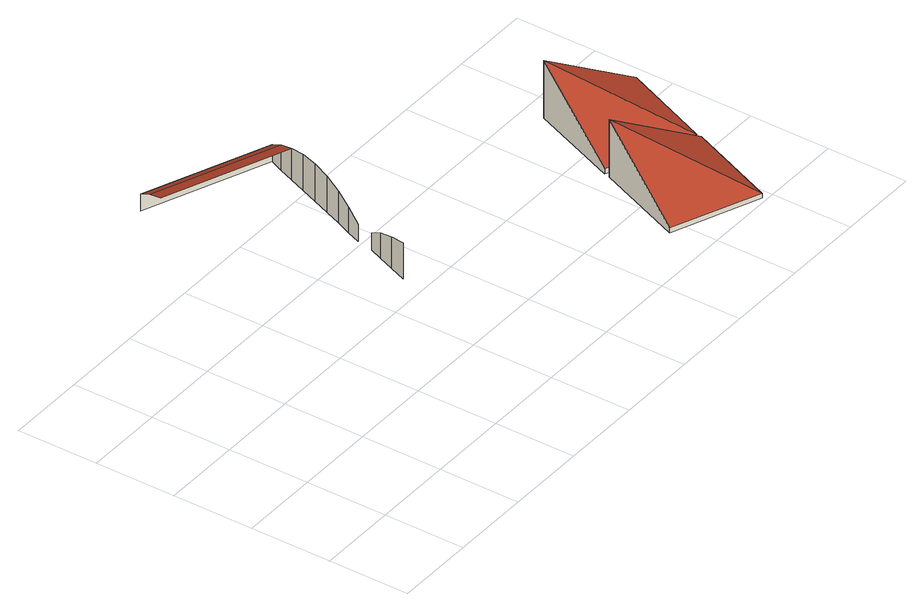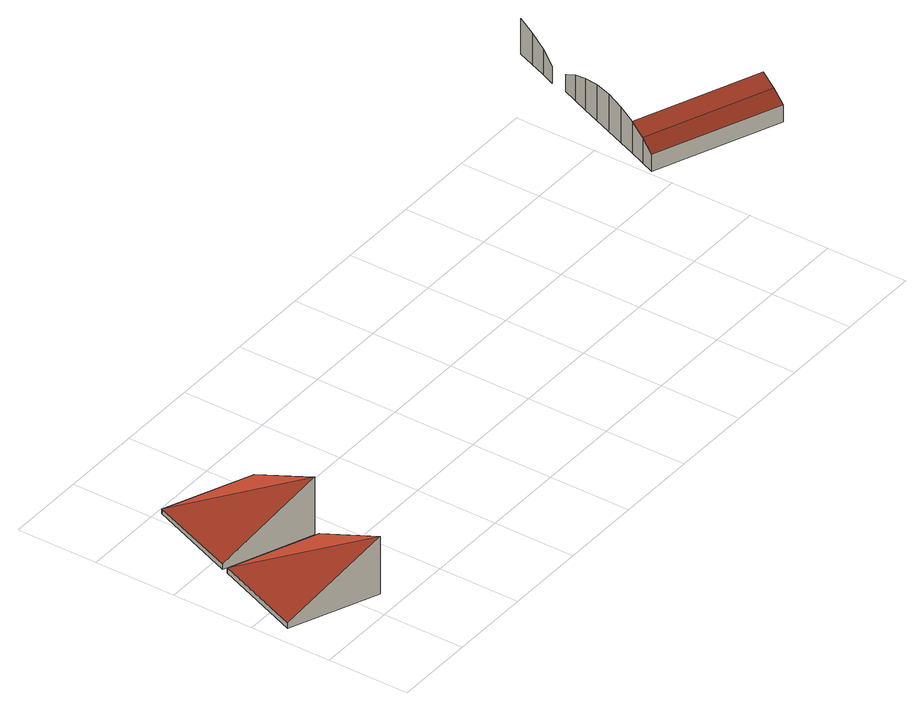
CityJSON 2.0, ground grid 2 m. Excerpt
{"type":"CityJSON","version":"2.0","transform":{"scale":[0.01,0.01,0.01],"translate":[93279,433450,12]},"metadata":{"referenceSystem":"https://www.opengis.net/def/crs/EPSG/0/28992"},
"CityObjects":{
"building1":{"type":"Building","attributes":{"measuredHeight":21.81},"geometry":[{"type":"MultiSurface","lod":"2","boundaries":[[[0,1,2,3]],[[1,4,5,2]],[[4,6,7,5]],[[8,9,10,11]],[[12,8,11,13]],[[14,15,16,17]],[[18,12,13,19]],[[17,16,20,21]],[[22,23,21,20]],[[24,18,19,25]],[[25,26,27,24]],[[26,28,15,27]],[[28,29,16,15]],[[29,22,20,16]]],"semantics":{"surfaces":[{"type":"WallSurface"},{"type":"RoofSurface"}],"values":[0,0,0,0,0,1,0,1,0,0,0,0,0,0]}}]},
"building2":{"type":"Building","attributes":{"measuredHeight":21.9},"children":["building2-1","building2-2"],"geometry":[{"type":"MultiSurface","lod":"2","boundaries":[[[30,31,32,33]],[[31,34,35,32]],[[33,32,35]],[[35,36,33]],[[37,38,39,40]],[[33,36,41,30]],[[38,42,43,39]],[[36,35,34,41]],[[40,39,43]],[[43,44,40]],[[40,44,45,37]],[[44,43,42,45]]],"semantics":{"surfaces":[{"type":"WallSurface"},{"type":"RoofSurface"}],"values":[0,0,1,1,0,0,0,0,1,1,0,0]}}]},
"building2-1":{"type":"BuildingInstallation","parents":["building2"],"geometry":[{"type":"MultiSurface","lod":"2","boundaries":[[[33,32,35]],[[33,36,41,30]],[[31,34,35,32]],[[30,31,32,33]],[[36,35,34,41]],[[35,36,33]]],"semantics":{"surfaces":[{"type":"RoofSurface"},{"type":"WallSurface"}],"values":[0,1,1,1,1,0]}}]},
"building2-2":{"type":"BuildingInstallation","parents":["building2"],"geometry":[{"type":"MultiSurface","lod":"2","boundaries":[[[43,44,40]],[[44,43,42,45]],[[37,38,39,40]],[[38,42,43,39]],[[40,44,45,37]],[[40,39,43]]],"semantics":{"surfaces":[{"type":"RoofSurface"},{"type":"WallSurface"}],"values":[0,1,1,1,1,0]}}]}
},
"vertices":[
[159,66,586],[176,107,586],[176,107,668],[159,66,679],[191,146,586],[191,146,652],[205,180,586],[205,180,630],[227,254,652],[213,220,630],[213,220,586],[227,254,586],[243,292,668],[243,292,586],[8,582,668],[310,460,668],[326,498,652],[23,620,652],[259,333,679],[259,333,586],[340,532,630],[37,654,630],[340,532,586],[37,654,586],[276,376,683],[276,376,586],[294,419,586],[294,419,679],[310,460,586],[326,498,586],
[1253,315,95],[1165,97,95],[1165,97,107],[1253,315,244],[1378,11,95],[1378,11,107],[1466,230,110],[1345,549,95],[1257,330,95],[1257,330,107],[1345,549,244],[1466,230,95],[1470,244,95],[1470,244,107],[1558,463,110],[1558,463,95]
]}
